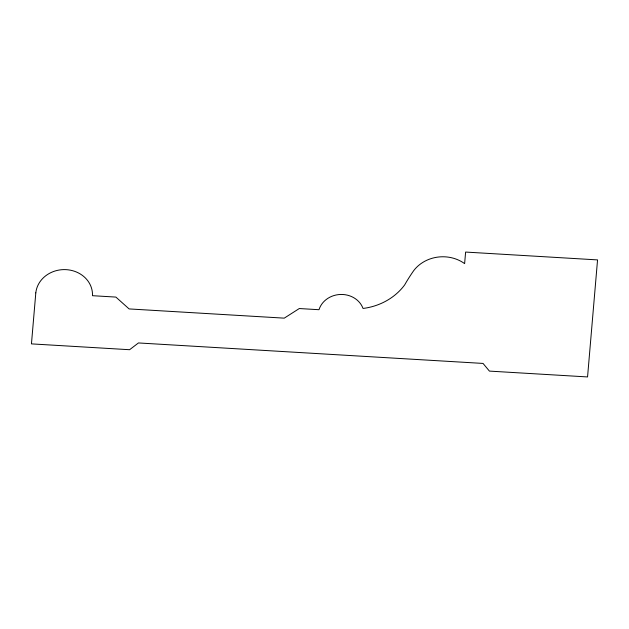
<?xml version="1.0" encoding="UTF-8"?>
<svg xmlns="http://www.w3.org/2000/svg" width="629" height="629" viewBox="0 0 629 629"><rect width="100%" height="100%" fill="white"/><g stroke="black" fill="none" stroke-linecap="round" stroke-linejoin="round"><path stroke-width="0.94" d="M35.806 292.878L31.45 343.882L129.59 349.716L138.451 342.947L483.041 363.428L489.425 371.102L587.557 376.936L597.55 259.903L465.609 252.064L464.627 263.622A34.894 31.175 -2.5 0 0 413.748 270.588A200.737 179.336 -2.5 0 0 404.644 284.937A59.205 52.891 -2.5 0 1 363.035 308.454A23.006 20.553 -2.5 0 0 340.659 294.458A23.006 20.553 -2.5 0 0 318.997 309.712L299.294 308.54L284.245 318.148L129.102 308.925L115.885 297.085L92.487 295.693A28.423 25.388 -2.5 0 0 65.951 269.637A28.423 25.388 -2.5 0 0 35.806 292.878"/></g></svg>
